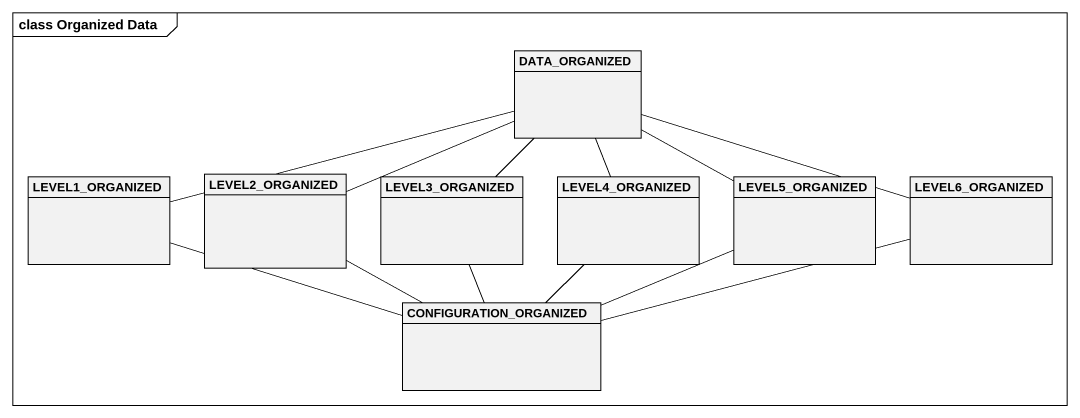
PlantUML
@startuml
mainframe class Organized Data
hide circle
hide empty members
class DATA_ORGANIZED
class LEVEL1_ORGANIZED
class LEVEL2_ORGANIZED
class LEVEL3_ORGANIZED
class LEVEL4_ORGANIZED
class LEVEL5_ORGANIZED
class LEVEL6_ORGANIZED
class CONFIGURATION_ORGANIZED
LEVEL1_ORGANIZED -right- DATA_ORGANIZED
LEVEL2_ORGANIZED -right- DATA_ORGANIZED
LEVEL3_ORGANIZED -up- DATA_ORGANIZED
LEVEL4_ORGANIZED -up- DATA_ORGANIZED
LEVEL5_ORGANIZED -left- DATA_ORGANIZED
LEVEL6_ORGANIZED -left- DATA_ORGANIZED
CONFIGURATION_ORGANIZED -left- LEVEL1_ORGANIZED
CONFIGURATION_ORGANIZED -left- LEVEL2_ORGANIZED
CONFIGURATION_ORGANIZED -up- LEVEL3_ORGANIZED
CONFIGURATION_ORGANIZED -up- LEVEL4_ORGANIZED
CONFIGURATION_ORGANIZED -right- LEVEL5_ORGANIZED
CONFIGURATION_ORGANIZED -right- LEVEL6_ORGANIZED
@enduml
